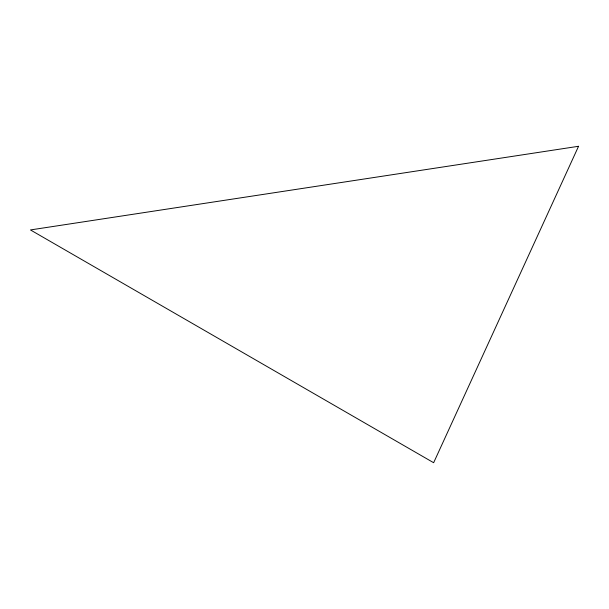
<?xml version="1.0" encoding="UTF-8"?>
<svg xmlns="http://www.w3.org/2000/svg" width="609" height="609" viewBox="0 0 609 609"><rect width="100%" height="100%" fill="white"/><g stroke="black" fill="none" stroke-linecap="round" stroke-linejoin="round"><path stroke-width="0.91" d="M578.55 146.282L433.646 462.718L30.45 229.936L578.55 146.282"/></g></svg>
